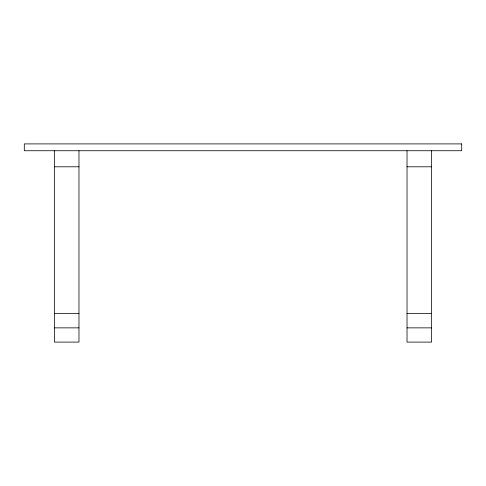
<?xml version="1.0" encoding="UTF-8"?>
<svg xmlns="http://www.w3.org/2000/svg" width="486" height="486" viewBox="0 0 486 486"><rect width="100%" height="100%" fill="white"/><g stroke="black" fill="none" stroke-linecap="round" stroke-linejoin="round"><path stroke-width="0.73" d="M54.371 166.795L78.975 166.795M407.025 166.795L431.629 166.795M54.371 313.622L78.975 313.622M407.025 313.622L431.629 313.622M54.371 327.862L78.975 327.862M407.025 327.862L431.629 327.862M431.629 150.733L431.629 342.095L407.025 342.095L407.025 150.733M78.975 150.739L78.975 342.101L54.371 342.101L54.371 150.739M461.7 143.899L24.3 143.905L24.3 150.739L461.7 150.733L461.7 143.899"/></g></svg>
